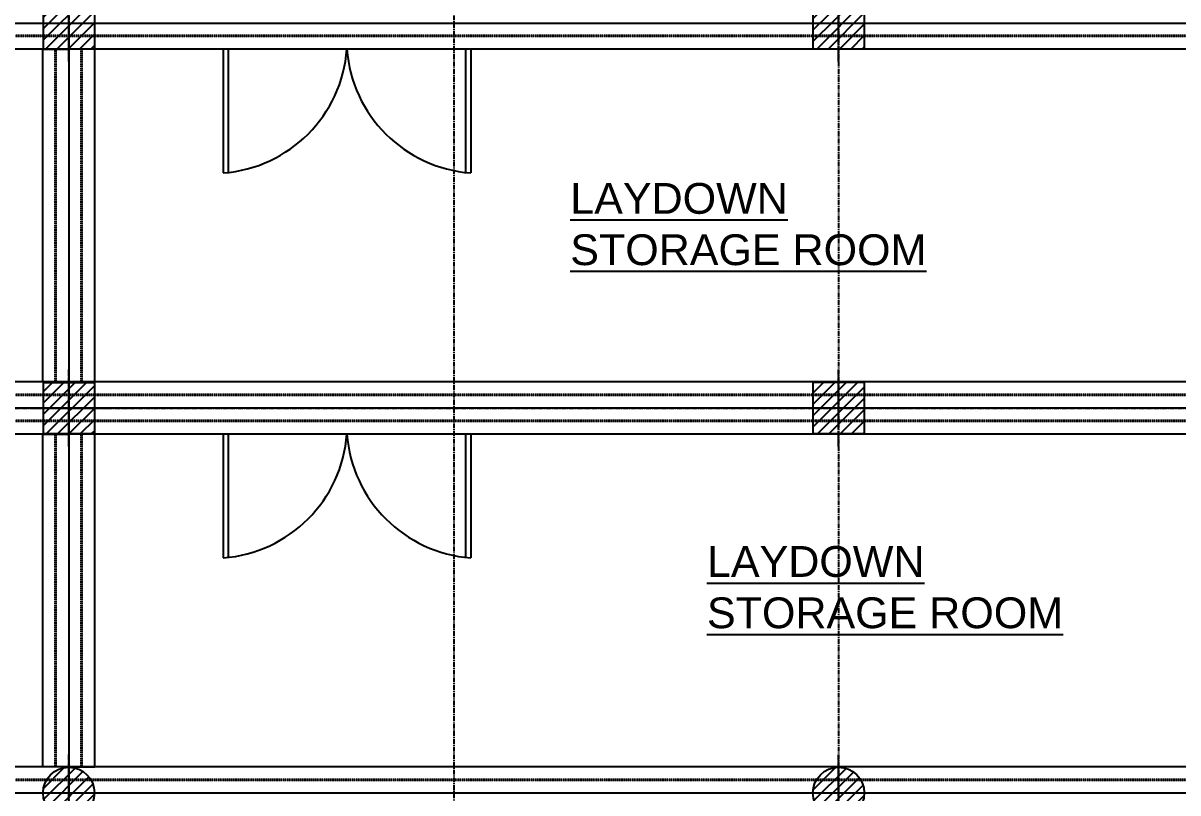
# Model space of a CAD drawing. Header units: millimetres. Extents: x 4080735 to 4152075, y -451436 to -400976.
# Drawn here: x 4114452 to 4123452, y -438662 to -432662 of the extents above; entities that cross this region are included whole.
import ezdxf

# ---------------------------------------------------------------- set-up
doc = ezdxf.new("R2010")
doc.units = ezdxf.units.MM
doc.header["$LTSCALE"] = 60
for name, pattern in [('120', [23, 20, -1, 1, -1]), ('CEN', [62, 60, -1, 0, -1]), ('CENTER', [2, 1.25, -0.25, 0.25, -0.25]), ('HIDDEN', [0.375, 0.25, -0.125])]:
    doc.linetypes.add(name, pattern=pattern)
for name, color, linetype in [('1CEN', 1, 'CEN'), ('C_TEXT_01', 2, 'Continuous'), ('CEN', 1, 'CENTER'), ('DIM-SCALE', 7, 'Continuous'), ('DOOR', 3, 'Continuous'), ('PILE', 4, 'Continuous')]:
    doc.layers.add(name, color=color, linetype=linetype)
doc.styles.add('Arial', font='arial.ttf')
pattern_1 = [(45, (0, 0), (-44.19417382415921, 44.19417382415922), [])]

# ---------------------------------------------------------------- blocks, each defined once
blk = doc.blocks.new('외각')
at = {"color": 8, "linetype": 'HIDDEN', "ltscale": 0.1}
for p, q in [((-15015.99999999753, -6977.754999999364), (-30015.99999999869, -6977.754999999364)), ((-15015.99999999753, -6985.244999999355), (-30015.99999999869, -6985.244999999355)), ((-15.99999999519787, -6977.755000000296), (-15015.99999999636, -6977.755000000296)), ((-15.99999999519787, -6985.245000000286), (-15015.99999999636, -6985.245000000286)), ((-15121.24499999866, -9676.999999998981), (-15121.24499999851, -7082.999999998021)), ((-15113.75499999867, -9676.999999998981), (-15113.75499999852, -7082.999999998021)), ((-14918.24499999397, -9676.999999999913), (-14918.24499999412, -7082.999999998952)), ((-14910.75499999398, -9676.999999999913), (-14910.75499999413, -7082.999999998952)), ((-15015.99999999753, -9774.754999997851), (-30015.99999999869, -9774.754999997851)), ((-15015.99999999753, -9782.244999997842), (-30015.99999999869, -9782.244999997842)), ((-15.99999999519787, -9774.754999998782), (-15015.99999999636, -9774.754999998782)), ((-15.99999999519787, -9782.244999998773), (-15015.99999999636, -9782.244999998773)), ((-15015.99999999753, -9977.755000001227), (-30015.99999999869, -9977.755000001227)), ((-15015.99999999753, -9985.245000001218), (-30015.99999999869, -9985.245000001218)), ((-15.99999999519787, -9977.755000000296), (-15015.99999999636, -9977.755000000296)), ((-15.99999999519787, -9985.245000000286), (-15015.99999999636, -9985.245000000286)), ((-15121.24499999866, -12677.00000000084), (-15121.24499999851, -10082.99999999988)), ((-15113.75499999867, -12677.00000000084), (-15113.75499999852, -10082.99999999988)), ((-14918.24499999397, -12676.99999999991), (-14918.24499999412, -10082.99999999895)), ((-14910.75499999398, -12676.99999999991), (-14910.75499999413, -10082.99999999895)), ((-15015.99999999753, -12774.75499999971), (-30015.99999999869, -12774.75499999971)), ((-15.99999999519787, -12774.75499999878), (-15015.99999999636, -12774.75499999878)), ((-15015.99999999753, -12782.2449999997), (-30015.99999999869, -12782.2449999997)), ((-15.99999999519787, -12782.24499999877), (-15015.99999999636, -12782.24499999877))]:
    blk.add_line(p, q, dxfattribs=at)
at = {"color": 8}
for points in [[(-15015.99999999865, -7082.999999997905), (-30015.99999999865, -7083), (-30015.99999999865, -6879.999999998894), (-15015.99999999632, -6879.999999997905)], [(-15.99999999631837, -7082.999999998836), (-15015.99999999632, -7083.000000000931), (-15015.99999999632, -6879.999999999825), (-15.99999999399006, -6879.999999998836)], [(-15218.99999999866, -7082.999999998021), (-15015.99999999866, -7082.999999998021), (-15015.99999999866, -9676.999999997846), (-15218.99999999866, -9676.999999999185)], [(-14812.99999999398, -7082.999999998952), (-15015.99999999398, -7082.999999998952), (-15015.99999999398, -9676.999999998778), (-14812.99999999398, -9677.000000000116)], [(-15015.99999999865, -9676.999999997846), (-30015.99999999865, -9676.99999999575), (-30015.99999999865, -9879.999999996857), (-15015.99999999632, -9879.999999997846)], [(-15.99999999631837, -9676.999999998778), (-15015.99999999632, -9676.999999996682), (-15015.99999999632, -9879.999999997788), (-15.99999999399006, -9879.999999998778)], [(-15015.99999999865, -10082.99999999977), (-30015.99999999865, -10083.00000000186), (-30015.99999999865, -9880.000000000757), (-15015.99999999632, -9879.999999999767)], [(-15.99999999631837, -10082.99999999884), (-15015.99999999632, -10083.00000000093), (-15015.99999999632, -9879.999999999825), (-15.99999999399006, -9879.999999998836)], [(-15218.99999999866, -10082.99999999988), (-15015.99999999866, -10082.99999999988), (-15015.99999999866, -12676.99999999971), (-15218.99999999866, -12677.00000000105)], [(-14812.99999999398, -10082.99999999895), (-15015.99999999398, -10082.99999999895), (-15015.99999999398, -12676.99999999878), (-14812.99999999398, -12677.00000000012)], [(-15015.99999999865, -12676.99999999971), (-30015.99999999865, -12676.99999999761), (-30015.99999999865, -12879.99999999872), (-15015.99999999632, -12879.99999999971)], [(-15.99999999631837, -12676.99999999878), (-15015.99999999632, -12676.99999999668), (-15015.99999999632, -12879.99999999779), (-15.99999999399006, -12879.99999999878)], [(-15.99999999631837, -13082.99999999884), (-15015.99999999632, -13083.00000000093), (-15015.99999999632, -12879.99999999983), (-15.99999999399006, -12879.99999999884)]]:
    blk.add_lwpolyline(points, close=True, dxfattribs=at)
blk = doc.blocks.new('406.9X9')
at = {"layer": 'PILE', "linetype": 'ByBlock'}
h = blk.add_hatch(dxfattribs=at)
h.set_pattern_fill('ANSI31', color=256, scale=500, style=0)
h.set_pattern_definition(pattern_1)
edge = h.paths.add_edge_path()
edge.add_arc((0, 0), 200, 0, 360)
at = {"layer": 'CEN', "linetype": '120', "ltscale": 0.1}
for p, q in [((-2.041279203118641e-13, -300.0000000002728), (1.36932592852984e-13, 299.9999999997272)), ((-300.0000000006585, -9.311919391659459e-10), (299.9999999993414, -9.314477345508195e-10))]:
    blk.add_line(p, q, dxfattribs=at)
at = {"layer": 'PILE', "linetype": 'ByBlock'}
blk.add_circle((0, 0), 200, dxfattribs=at)
blk = doc.blocks.new('PILE2')
at = {"layer": 'PILE', "linetype": 'ByBlock'}
h = blk.add_hatch(dxfattribs=at)
h.set_pattern_fill('ANSI31', color=256, scale=500, style=0)
h.set_pattern_definition(pattern_1)
h.paths.add_polyline_path([(0, 0), (199.9999999997672, 1.4210854715202e-14), (199.9999999995343, 200.0000000009313), (0, 200.0000000009314)])
h.paths.add_polyline_path([(200, -200.0000000008731), (199.9999999997672, 0), (0, 1.4210854715202e-14), (0, -200.0000000008731)])
h.paths.add_polyline_path([(0, -200.0000000008731), (0, 0), (-200.0000000002328, 0), (-200.0000000004657, -200.0000000008731)])
h.paths.add_polyline_path([(-200.0000000002329, 1.4210854715202e-14), (0, 1.4210854715202e-14), (-7.105427357601002e-15, 200.0000000009313), (-200, 200.0000000009313)])
at = {"layer": 'CEN', "linetype": '120', "ltscale": 0.1}
for p, q in [((0, -299.9999999993597), (0, 300.0000000006403)), ((-300.0000000004657, 0), (299.9999999995343, 0))]:
    blk.add_line(p, q, dxfattribs=at)
at = {"layer": 'PILE', "linetype": 'ByBlock'}
for p, q in [((-200, 200.0000000009313), (199.9999999995343, 200.0000000009313)), ((-200, 200.0000000009313), (-200.0000000004657, -200.0000000009313)), ((199.9999999995343, 200.0000000009895), (200, -200.0000000008731)), ((-200.0000000004657, -200.0000000008731), (199.9999999995343, -200.0000000008731))]:
    blk.add_line(p, q, dxfattribs=at)

msp = doc.modelspace()

# ---------------------------------------------------------------- linework, layer by layer
at = {"layer": '1CEN', "color": 1, "linetype": 'CENTER', "ltscale": 0.5}
for p, q in [((4114807.760404488, -407162.0759087493), (4114807.760404488, -445662.0759087484)), ((4117807.760404488, -407162.0759087493), (4117807.760404488, -445662.0759087484)), ((4120807.760404488, -407162.0759087493), (4120807.760404488, -445662.0759087484)), ((4093807.760404488, -432662.0759087484), (4130807.760404488, -432662.0759087484)), ((4093807.760404488, -435662.0759087484), (4130807.760404488, -435662.0759087484))]:
    msp.add_line(p, q, dxfattribs=at)
at = {"layer": 'DOOR', "color": 8}
for p, q in [((4116010.760404505, -432865.0035934317), (4116010.760404493, -433830.0035934299)), ((4116050.760404505, -432865.0035934317), (4116050.760404494, -433826.2492836797)), ((4117900.760404507, -432865.003593455), (4117900.760404496, -433826.249283703)), ((4117940.76040451, -432865.003593455), (4117940.760404498, -433830.0035934531)), ((4116010.760404505, -435865.0035934317), (4116010.760404493, -436830.0035934299)), ((4116050.760404505, -435865.0035934317), (4116050.760404494, -436826.2492836797)), ((4117900.760404507, -435865.003593455), (4117900.760404496, -436826.249283703)), ((4117940.76040451, -435865.003593455), (4117940.760404498, -436830.0035934531))]:
    msp.add_line(p, q, dxfattribs=at)
for centre, start, end in [((4115933.072230543, -432787.3154194671), 274.2610965970434, 355.7389034049236), ((4118018.448578474, -432787.3154194932), 184.2610965950764, 265.7389034029566), ((4115933.072230543, -435787.3154194671), 274.2610965970434, 355.7389034049236), ((4118018.448578474, -435787.3154194932), 184.2610965950764, 265.7389034029566)]:
    msp.add_arc(centre, 1045.578347374056, start, end, dxfattribs=at)

# ---------------------------------------------------------------- block references
at = {"color": 8}
msp.add_blockref('외각', (4129823.760404499, -425782.0035934308), dxfattribs=at)
at = {"layer": 'DIM-SCALE'}
for p in [(4114807.760404503, -438662.0759087484), (4120807.760404488, -438662.0759087484)]:
    msp.add_blockref('406.9X9', p, dxfattribs=at)
at = {"layer": 'PILE', "color": 3}
for p in [(4114807.760404488, -432662.0759087484), (4120807.760404488, -432662.003593429), (4114807.760404488, -435662.0759087484), (4120807.760404488, -435662.003593429)]:
    msp.add_blockref('PILE2', p, dxfattribs=at)

# ---------------------------------------------------------------- texts
at = {"layer": 'C_TEXT_01', "char_height": 240, "width": 2984.898355617333, "attachment_point": 1, "style": 'Arial'}
for insert in [(4118716.574588346, -433908.3254762431), (4119781.906818331, -436738.2326820781)]:
    msp.add_mtext('{\\LLAYDOWN\\PSTORAGE ROOM}', dxfattribs=dict(at, insert=insert))

doc.saveas('drawing.dxf')
